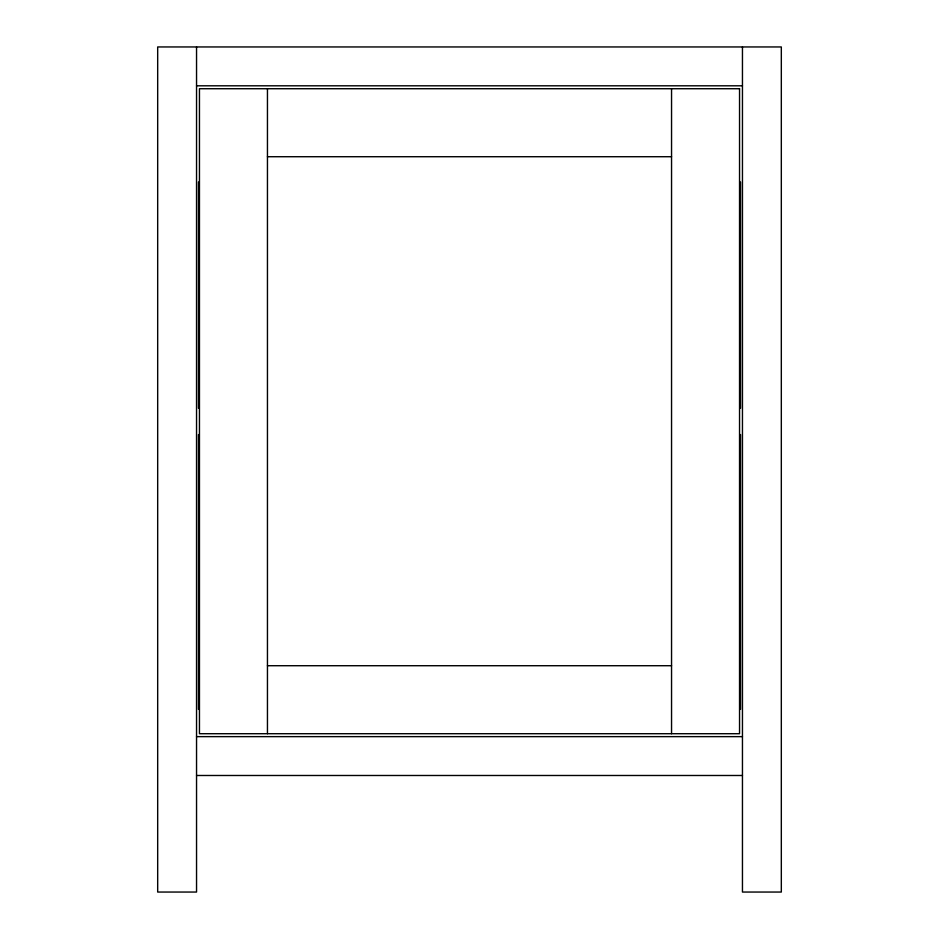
<?xml version="1.0" encoding="UTF-8"?>
<svg xmlns="http://www.w3.org/2000/svg" width="939" height="939" viewBox="0 0 939 939"><rect width="100%" height="100%" fill="white"/><g stroke="black" fill="none" stroke-linecap="round" stroke-linejoin="round"><path stroke-width="1.41" d="M196.544 85.801L742.456 85.801M267.451 156.719L671.549 156.719M267.451 665.716L671.549 665.716M196.544 736.634L742.456 736.634M196.544 775.485L742.456 775.485M742.456 46.95L742.456 892.05L781.318 892.05L781.318 46.95L157.682 46.95L157.682 892.05L196.544 892.05L196.544 46.95M740.519 181.966L740.519 408.301M740.519 434.534L740.519 709.426M671.549 88.724L671.549 733.711M267.451 88.724L267.451 733.711M198.481 181.966L198.481 408.301M198.481 434.534L198.481 709.426M739.545 88.724L199.455 88.724L199.455 733.711L739.545 733.711L739.545 88.724"/></g></svg>
